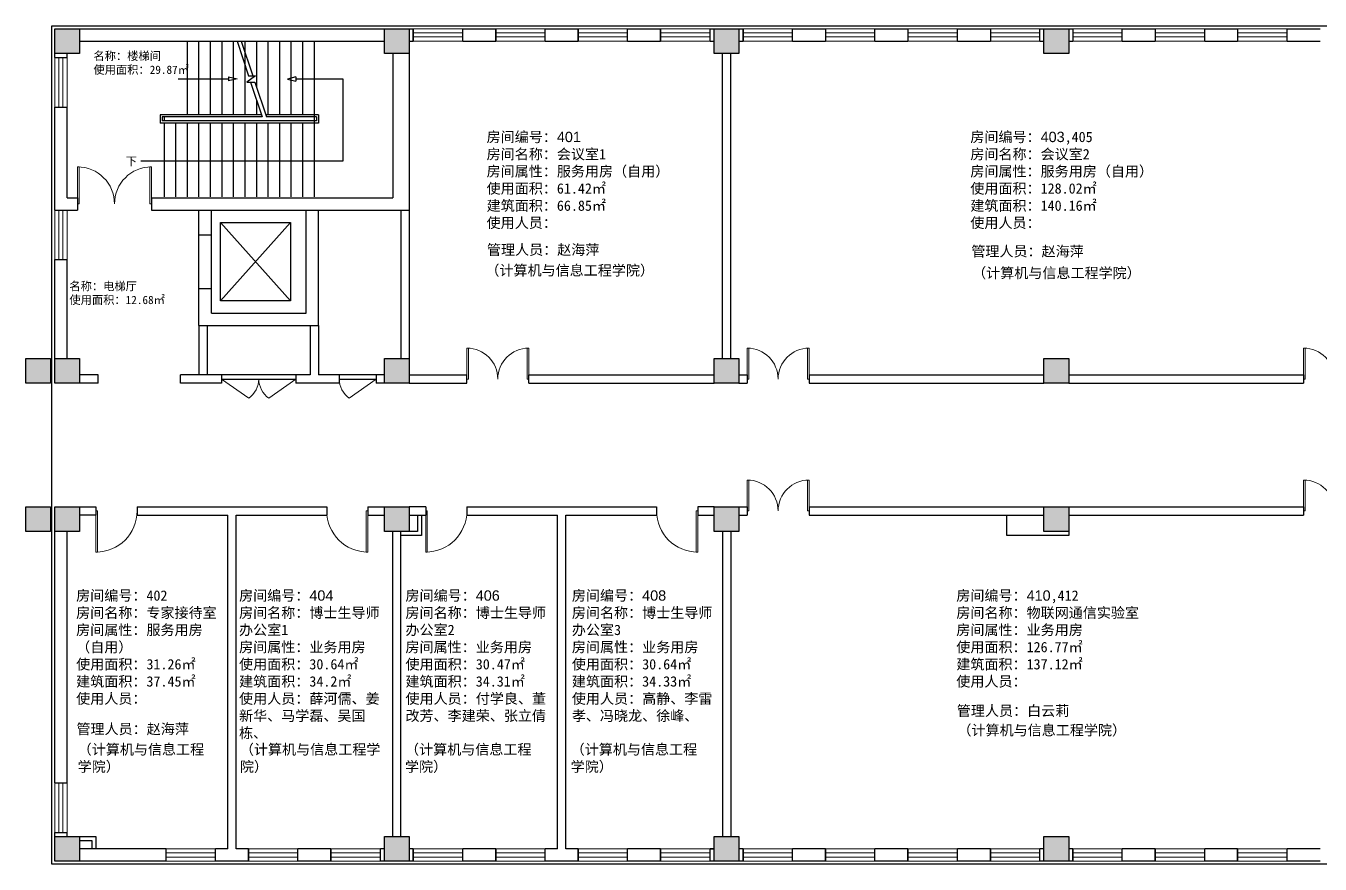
# Model space of a CAD drawing. Header units: millimetres. Extents: x 62836 to 190183, y 47750 to 101830.
# Drawn here: x 62836 to 94236, y 53131 to 73471 of the extents above; entities that cross this region are included whole.
import ezdxf

# ---------------------------------------------------------------- set-up
doc = ezdxf.new("R2010")
doc.units = ezdxf.units.MM
doc.header["$LTSCALE"] = 1000
doc.linetypes.add('CONTINOUS', pattern=[0])
doc.layers.add('填充', color=7, linetype='Continuous')
doc.layers.add('管理人员', color=2, linetype='Continuous')
for name, color, linetype, lineweight in [('墙体', 30, 'Continuous', 30), ('墙线', 30, 'Continuous', 30), ('文字', 7, 'Continuous', 30), ('柱子', 150, 'Continuous', 30), ('窗线', 131, 'Continuous', 15), ('门线', 154, 'CONTINOUS', 15)]:
    doc.layers.add(name, color=color, linetype=linetype, lineweight=lineweight)
doc.styles.get("Standard").update_dxf_attribs({"font": 'arial.ttf'})

msp = doc.modelspace()

# ---------------------------------------------------------------- hatches: boundary and pattern name
at = {"layer": '填充'}
h = msp.add_hatch(color=256, dxfattribs=at)
h.dxf.hatch_style = 1
h.paths.add_polyline_path([(64136, 73401), (63536, 73401), (63536, 72801), (64136, 72801)])
h = msp.add_hatch(color=256, dxfattribs=at)
h.dxf.hatch_style = 1
h.paths.add_polyline_path([(72136, 73401), (71536, 73401), (71536, 72801), (72136, 72801)])
h = msp.add_hatch(color=256, dxfattribs=at)
h.dxf.hatch_style = 1
h.paths.add_polyline_path([(80136, 73401), (79536, 73401), (79536, 72801), (80136, 72801)])
h = msp.add_hatch(color=256, dxfattribs=at)
h.dxf.hatch_style = 1
h.paths.add_polyline_path([(88136, 73401), (87536, 73401), (87536, 72801), (88136, 72801)])
h = msp.add_hatch(color=256, dxfattribs=at)
h.dxf.hatch_style = 1
h.paths.add_polyline_path([(63436, 65401), (62836, 65401), (62836, 64801), (63436, 64801)])
h = msp.add_hatch(color=256, dxfattribs=at)
h.dxf.hatch_style = 1
h.paths.add_polyline_path([(64136, 65401), (63536, 65401), (63536, 64801), (64136, 64801)])
h = msp.add_hatch(color=256, dxfattribs=at)
h.dxf.hatch_style = 1
h.paths.add_polyline_path([(72136, 65401), (71536, 65401), (71536, 64801), (72136, 64801)])
h = msp.add_hatch(color=256, dxfattribs=at)
h.dxf.hatch_style = 1
h.paths.add_polyline_path([(80136, 65401), (79536, 65401), (79536, 64801), (80136, 64801)])
h = msp.add_hatch(color=256, dxfattribs=at)
h.dxf.hatch_style = 1
h.paths.add_polyline_path([(88136, 65401), (87536, 65401), (87536, 64801), (88136, 64801)])
h = msp.add_hatch(color=256, dxfattribs=at)
h.dxf.hatch_style = 1
h.paths.add_polyline_path([(63436, 61801), (62836, 61801), (62836, 61201), (63436, 61201)])
h = msp.add_hatch(color=256, dxfattribs=at)
h.dxf.hatch_style = 1
h.paths.add_polyline_path([(64136, 61801), (63536, 61801), (63536, 61201), (64136, 61201)])
h = msp.add_hatch(color=256, dxfattribs=at)
h.dxf.hatch_style = 1
h.paths.add_polyline_path([(72136, 61801), (71536, 61801), (71536, 61201), (72136, 61201)])
h = msp.add_hatch(color=256, dxfattribs=at)
h.dxf.hatch_style = 1
h.paths.add_polyline_path([(80136, 61801), (79536, 61801), (79536, 61201), (80136, 61201)])
h = msp.add_hatch(color=256, dxfattribs=at)
h.dxf.hatch_style = 1
h.paths.add_polyline_path([(88136, 61801), (87536, 61801), (87536, 61201), (88136, 61201)])
h = msp.add_hatch(color=256, dxfattribs=at)
h.dxf.hatch_style = 1
h.paths.add_polyline_path([(64136, 53801), (63536, 53801), (63536, 53201), (64136, 53201)])
h = msp.add_hatch(color=256, dxfattribs=at)
h.dxf.hatch_style = 1
h.paths.add_polyline_path([(72136, 53801), (71536, 53801), (71536, 53201), (72136, 53201)])
h = msp.add_hatch(color=256, dxfattribs=at)
h.dxf.hatch_style = 1
h.paths.add_polyline_path([(80136, 53801), (79536, 53801), (79536, 53201), (80136, 53201)])
h = msp.add_hatch(color=256, dxfattribs=at)
h.dxf.hatch_style = 1
h.paths.add_polyline_path([(88136, 53801), (87536, 53801), (87536, 53201), (88136, 53201)])

# ---------------------------------------------------------------- linework, layer by layer
at = {"layer": '墙体'}
for p, q in [((66756, 71313), (66756, 73101)), ((67036, 71313), (67036, 73101)), ((67316, 71313), (67316, 73101)), ((67316, 71313), (67316, 73101)), ((67596, 71313), (67596, 73101)), ((67876, 71313), (67876, 73101)), ((67959, 73101), (68238, 72258)), ((68062, 73101), (68341, 72258)), ((68156, 71313), (68156, 73101)), ((68436, 71998), (68436, 73101)), ((68436, 71970), (68436, 73101)), ((68716, 71313), (68716, 73101)), ((68996, 71313), (68996, 73101)), ((69276, 71313), (69276, 73101)), ((69556, 71313), (69556, 73101)), ((69836, 69325), (69836, 73101)), ((67751, 72236), (67751, 72136)), ((67751, 72236), (67960, 72186)), ((68411, 72258), (68200, 72103)), ((68238, 72258), (68411, 72258)), ((69388, 72231), (69180, 72181)), ((69388, 72231), (69388, 72131)), ((66534, 72186), (67751, 72186)), ((67960, 72186), (67751, 72136)), ((68200, 72103), (68393, 72102)), ((68289, 72103), (68567, 71263)), ((68393, 72103), (68671, 71263)), ((69180, 72181), (69388, 72131)), ((70531, 72181), (69388, 72181)), ((69388, 72181), (69388, 72131)), ((70531, 70199), (70531, 72181)), ((68436, 71313), (68436, 71658)), ((68436, 71313), (68436, 71658)), ((68551, 71313), (66096, 71313)), ((66096, 71313), (66096, 71113)), ((69936, 71313), (68654, 71313)), ((69936, 71313), (69936, 71113)), ((68436, 71113), (66096, 71113)), ((68567, 71263), (66146, 71263)), ((66146, 71263), (66146, 71163)), ((69886, 71163), (66146, 71163)), ((66196, 71163), (66196, 71263)), ((66196, 69325), (66196, 71113)), ((69836, 71113), (66196, 71113)), ((66476, 69325), (66476, 71113)), ((66756, 69325), (66756, 71113)), ((67036, 69325), (67036, 71113)), ((67316, 69325), (67316, 71113)), ((67316, 69325), (67316, 71113)), ((67596, 69325), (67596, 71113)), ((67876, 69325), (67876, 71113)), ((68156, 69325), (68156, 71113)), ((68436, 69325), (68436, 71113)), ((68436, 69325), (68436, 71113)), ((69886, 71263), (68671, 71263)), ((68716, 69325), (68716, 71113)), ((69936, 71113), (68716, 71113)), ((68996, 69325), (68996, 71113)), ((69276, 69325), (69276, 71113)), ((69556, 69325), (69556, 71113)), ((69886, 71263), (69886, 71163)), ((65629, 70199), (70531, 70199))]:
    msp.add_line(p, q, dxfattribs=at)
at = {"layer": '墙线'}
for p, q in [((63466, 53131), (63466, 73471)), ((63466, 73471), (96206, 73471)), ((64136, 73401), (71536, 73401)), ((72136, 73401), (72236, 73401)), ((72236, 73401), (72236, 73101)), ((72236, 73101), (72236, 73401)), ((73436, 73101), (73436, 73401)), ((73436, 73401), (74236, 73401)), ((74236, 73401), (74236, 73101)), ((74236, 73101), (74236, 73401)), ((75436, 73101), (75436, 73401)), ((75436, 73401), (76236, 73401)), ((76236, 73401), (76236, 73101)), ((76236, 73101), (76236, 73401)), ((77436, 73101), (77436, 73401)), ((77436, 73401), (78236, 73401)), ((78236, 73401), (78236, 73101)), ((78236, 73101), (78236, 73401)), ((79436, 73101), (79436, 73401)), ((79436, 73401), (79536, 73401)), ((80136, 73401), (80236, 73401)), ((80236, 73401), (80236, 73101)), ((80236, 73101), (80236, 73401)), ((81436, 73101), (81436, 73401)), ((81436, 73401), (82236, 73401)), ((82236, 73401), (82236, 73101)), ((83436, 73101), (83436, 73401)), ((83436, 73401), (84236, 73401)), ((84236, 73401), (84236, 73101)), ((85436, 73101), (85436, 73401)), ((85436, 73401), (86236, 73401)), ((86236, 73401), (86236, 73101)), ((87436, 73101), (87436, 73401)), ((87436, 73401), (87536, 73401)), ((88136, 73401), (88236, 73401)), ((88236, 73401), (88236, 73101)), ((89436, 73101), (89436, 73401)), ((89436, 73401), (90236, 73401)), ((90236, 73401), (90236, 73101)), ((91436, 73101), (91436, 73401)), ((91436, 73401), (92236, 73401)), ((92236, 73401), (92236, 73101)), ((93436, 73101), (93436, 73401)), ((93436, 73401), (94236, 73401)), ((64136, 73101), (71536, 73101)), ((72136, 73101), (72236, 73101)), ((73436, 73101), (74236, 73101)), ((75436, 73101), (76236, 73101)), ((77436, 73101), (78236, 73101)), ((79436, 73101), (79536, 73101)), ((80136, 73101), (80236, 73101)), ((81436, 73101), (82236, 73101)), ((83436, 73101), (84236, 73101)), ((85436, 73101), (86236, 73101)), ((87436, 73101), (87536, 73101)), ((88136, 73101), (88236, 73101)), ((89436, 73101), (90236, 73101)), ((91436, 73101), (92236, 73101)), ((93436, 73101), (94236, 73101)), ((63536, 72701), (63536, 72801)), ((63536, 72701), (63836, 72701)), ((63836, 72701), (63836, 72801)), ((71736, 72801), (71736, 69301)), ((72136, 72801), (72136, 69001)), ((79736, 65401), (79736, 72801)), ((79936, 65401), (79936, 72801)), ((63536, 69001), (63536, 71501)), ((63536, 71501), (63836, 71501)), ((63836, 69301), (63836, 71501)), ((63836, 69301), (64086, 69301)), ((64086, 69301), (64086, 69001)), ((65886, 69301), (71736, 69301)), ((65886, 69301), (65886, 69001)), ((63536, 69001), (63836, 69001)), ((63836, 69001), (64086, 69001)), ((65886, 69001), (72136, 69001)), ((67036, 66201), (67036, 69001)), ((67336, 66501), (67336, 69001)), ((69636, 66501), (69636, 69001)), ((69936, 66201), (69936, 69001)), ((71936, 69001), (71936, 65401)), ((72136, 69001), (72136, 65401)), ((67554, 68701), (69254, 66801)), ((69254, 68701), (67554, 66801)), ((67554, 68701), (69254, 68701)), ((67554, 66801), (67554, 68701)), ((69254, 68701), (69254, 66801)), ((67036, 68401), (67336, 68401)), ((63536, 64801), (63536, 67801)), ((63536, 67801), (63836, 67801)), ((63836, 65401), (63836, 67801)), ((67036, 67101), (67336, 67101)), ((69254, 66801), (67554, 66801)), ((67336, 66501), (69636, 66501)), ((67036, 66201), (69936, 66201)), ((67036, 66201), (67036, 65001)), ((67236, 66201), (67236, 65001)), ((69736, 66201), (69736, 65001)), ((69936, 66201), (69936, 65001)), ((64586, 65001), (64136, 65001)), ((64586, 64801), (64586, 65001)), ((69736, 65001), (66586, 65001)), ((66586, 64801), (66586, 65001)), ((67586, 65001), (67586, 64801)), ((69386, 65001), (69386, 64801)), ((71536, 65001), (69936, 65001)), ((70436, 65001), (70436, 64801)), ((71336, 65001), (71336, 64801)), ((72136, 65001), (73536, 65001)), ((73536, 64801), (73536, 65001)), ((75036, 65001), (79536, 65001)), ((75036, 64801), (75036, 65001)), ((80136, 65001), (80336, 65001)), ((80336, 65001), (80336, 64801)), ((81836, 65001), (87536, 65001)), ((81836, 65001), (81836, 64801)), ((88136, 65001), (93836, 65001)), ((93836, 65001), (93836, 64801)), ((64586, 64801), (64136, 64801)), ((67586, 64801), (66586, 64801)), ((67586, 64901), (69386, 64901)), ((70436, 64801), (69386, 64801)), ((70436, 64901), (71336, 64901)), ((71536, 64801), (71336, 64801)), ((72136, 64801), (73536, 64801)), ((75036, 64801), (79536, 64801)), ((80136, 64801), (80336, 64801)), ((81836, 64801), (87536, 64801)), ((88136, 64801), (93836, 64801)), ((63536, 55101), (63536, 61801)), ((64136, 61801), (64536, 61801)), ((64536, 61601), (64136, 61601)), ((64536, 61801), (64536, 61601)), ((65536, 61801), (65536, 61601)), ((65536, 61801), (70136, 61801)), ((65536, 61601), (67736, 61601)), ((67736, 53501), (67736, 61601)), ((67936, 53501), (67936, 61601)), ((67936, 61601), (70136, 61601)), ((70136, 61801), (70136, 61601)), ((71136, 61801), (71136, 61601)), ((71136, 61801), (71536, 61801)), ((71136, 61601), (71536, 61601)), ((72536, 61801), (72136, 61801)), ((72136, 61601), (72536, 61601)), ((72336, 61601), (72336, 61201)), ((72436, 61601), (72436, 61101)), ((72536, 61801), (72536, 61601)), ((73536, 61801), (78136, 61801)), ((73536, 61801), (73536, 61601)), ((73536, 61601), (75736, 61601)), ((75736, 53501), (75736, 61601)), ((75936, 53501), (75936, 61601)), ((75936, 61601), (78136, 61601)), ((78136, 61801), (78136, 61601)), ((79536, 61801), (79136, 61801)), ((79136, 61801), (79136, 61601)), ((79136, 61601), (79536, 61601)), ((80136, 61801), (80336, 61801)), ((80136, 61601), (80336, 61601)), ((80336, 61801), (80336, 61601)), ((81836, 61801), (87536, 61801)), ((81836, 61801), (81836, 61601)), ((81836, 61601), (87536, 61601)), ((86636, 61101), (86636, 61601)), ((88136, 61801), (88336, 61801)), ((88136, 61801), (93836, 61801)), ((88136, 61601), (93836, 61601)), ((93836, 61801), (93836, 61601)), ((63836, 55101), (63836, 61201)), ((71736, 53801), (71736, 61201)), ((71936, 53801), (71936, 61201)), ((72436, 61101), (71936, 61101)), ((72336, 61201), (72136, 61201)), ((79736, 61201), (79736, 53801)), ((79936, 61201), (79936, 53801)), ((88136, 61101), (86636, 61101)), ((88136, 61201), (88136, 61101)), ((63536, 55101), (63836, 55101)), ((63536, 53801), (63536, 53901)), ((63536, 53901), (63836, 53901)), ((63836, 53801), (63836, 53901)), ((64136, 53801), (64536, 53801)), ((64136, 53701), (64436, 53701)), ((64436, 53701), (64436, 53501)), ((64536, 53801), (64536, 53501)), ((66236, 53501), (64136, 53501)), ((66236, 53201), (66236, 53501)), ((67436, 53201), (67436, 53501)), ((67736, 53501), (67436, 53501)), ((68236, 53501), (67936, 53501)), ((68236, 53501), (68236, 53201)), ((68236, 53201), (68236, 53501)), ((70236, 53501), (69436, 53501)), ((69436, 53201), (69436, 53501)), ((70236, 53501), (70236, 53201)), ((70236, 53201), (70236, 53501)), ((71436, 53201), (71436, 53501)), ((71536, 53501), (71436, 53501)), ((72236, 53501), (72136, 53501)), ((72236, 53501), (72236, 53201)), ((72236, 53201), (72236, 53501)), ((73436, 53201), (73436, 53501)), ((74236, 53501), (73436, 53501)), ((74236, 53501), (74236, 53201)), ((74236, 53201), (74236, 53501)), ((75436, 53201), (75436, 53501)), ((75736, 53501), (75436, 53501)), ((76236, 53501), (75936, 53501)), ((76236, 53501), (76236, 53201)), ((76236, 53201), (76236, 53501)), ((77436, 53201), (77436, 53501)), ((78236, 53501), (77436, 53501)), ((78236, 53501), (78236, 53201)), ((78236, 53201), (78236, 53501)), ((79436, 53201), (79436, 53501)), ((79436, 53501), (79536, 53501)), ((79436, 53201), (79436, 53501)), ((79536, 53501), (79436, 53501)), ((80236, 53501), (80136, 53501)), ((80236, 53501), (80236, 53201)), ((80236, 53201), (80236, 53501)), ((81436, 53201), (81436, 53501)), ((82236, 53501), (81436, 53501)), ((82236, 53501), (82236, 53201)), ((82236, 53201), (82236, 53501)), ((83436, 53201), (83436, 53501)), ((84236, 53501), (83436, 53501)), ((84236, 53501), (84236, 53201)), ((84236, 53201), (84236, 53501)), ((85436, 53201), (85436, 53501)), ((86236, 53501), (85436, 53501)), ((86236, 53501), (86236, 53201)), ((86236, 53201), (86236, 53501)), ((87436, 53201), (87436, 53501)), ((87536, 53501), (87436, 53501)), ((88236, 53501), (88136, 53501)), ((88236, 53501), (88236, 53201)), ((88236, 53201), (88236, 53501)), ((89436, 53201), (89436, 53501)), ((90236, 53501), (89436, 53501)), ((90236, 53501), (90236, 53201)), ((90236, 53201), (90236, 53501)), ((91436, 53201), (91436, 53501)), ((92236, 53501), (91436, 53501)), ((92236, 53501), (92236, 53201)), ((92236, 53201), (92236, 53501)), ((93436, 53201), (93436, 53501)), ((94236, 53501), (93436, 53501)), ((115806, 53131), (63466, 53131)), ((66236, 53201), (64136, 53201)), ((68236, 53201), (67436, 53201)), ((70236, 53201), (69436, 53201)), ((71536, 53201), (71436, 53201)), ((72236, 53201), (72136, 53201)), ((74236, 53201), (73436, 53201)), ((76236, 53201), (75436, 53201)), ((78236, 53201), (77436, 53201)), ((79536, 53201), (79436, 53201)), ((80236, 53201), (80136, 53201)), ((82236, 53201), (81436, 53201)), ((84236, 53201), (83436, 53201)), ((86236, 53201), (85436, 53201)), ((87536, 53201), (87436, 53201)), ((88236, 53201), (88136, 53201)), ((90236, 53201), (89436, 53201)), ((92236, 53201), (91436, 53201)), ((94236, 53201), (93436, 53201))]:
    msp.add_line(p, q, dxfattribs=at)
at = {"layer": '柱子'}
for p, q in [((63536, 73401), (64136, 73401)), ((63536, 72801), (63536, 73401)), ((64136, 73401), (64136, 72801)), ((71536, 73401), (72136, 73401)), ((71536, 72801), (71536, 73401)), ((72136, 73401), (72136, 72801)), ((79536, 73401), (80136, 73401)), ((79536, 72801), (79536, 73401)), ((80136, 73401), (80136, 72801)), ((87536, 73401), (88136, 73401)), ((87536, 72801), (87536, 73401)), ((88136, 73401), (88136, 72801)), ((64136, 72801), (63536, 72801)), ((72136, 72801), (71536, 72801)), ((80136, 72801), (79536, 72801)), ((88136, 72801), (87536, 72801)), ((62836, 65401), (63436, 65401)), ((62836, 64801), (62836, 65401)), ((63436, 65401), (63436, 64801)), ((63536, 65401), (64136, 65401)), ((63536, 64801), (63536, 65401)), ((64136, 65401), (64136, 64801)), ((71536, 64801), (71536, 65401)), ((71536, 65401), (72136, 65401)), ((72136, 65401), (72136, 64801)), ((79536, 65401), (80136, 65401)), ((79536, 64801), (79536, 65401)), ((80136, 65401), (80136, 64801)), ((87536, 65401), (88136, 65401)), ((87536, 64801), (87536, 65401)), ((88136, 65401), (88136, 64801)), ((63436, 64801), (62836, 64801)), ((64136, 64801), (63536, 64801)), ((72136, 64801), (71536, 64801)), ((80136, 64801), (79536, 64801)), ((88136, 64801), (87536, 64801)), ((62836, 61801), (63436, 61801)), ((62836, 61201), (62836, 61801)), ((63436, 61801), (63436, 61201)), ((63536, 61801), (64136, 61801)), ((63536, 61201), (63536, 61801)), ((64136, 61801), (64136, 61201)), ((71536, 61801), (72136, 61801)), ((71536, 61201), (71536, 61801)), ((72136, 61801), (72136, 61201)), ((79536, 61801), (80136, 61801)), ((79536, 61201), (79536, 61801)), ((80136, 61801), (80136, 61201)), ((87536, 61801), (88136, 61801)), ((87536, 61201), (87536, 61801)), ((88136, 61801), (88136, 61201)), ((63436, 61201), (62836, 61201)), ((64136, 61201), (63536, 61201)), ((72136, 61201), (71536, 61201)), ((80136, 61201), (79536, 61201)), ((88136, 61201), (87536, 61201)), ((63536, 53801), (64136, 53801)), ((63536, 53201), (63536, 53801)), ((64136, 53801), (64136, 53201)), ((71536, 53801), (72136, 53801)), ((71536, 53201), (71536, 53801)), ((72136, 53801), (72136, 53201)), ((79536, 53801), (80136, 53801)), ((79536, 53201), (79536, 53801)), ((80136, 53801), (80136, 53201)), ((87536, 53801), (88136, 53801)), ((87536, 53201), (87536, 53801)), ((88136, 53801), (88136, 53201)), ((64136, 53201), (63536, 53201)), ((72136, 53201), (71536, 53201)), ((80136, 53201), (79536, 53201)), ((88136, 53201), (87536, 53201))]:
    msp.add_line(p, q, dxfattribs=at)
at = {"layer": '窗线'}
for p, q in [((72236, 73401), (73436, 73401)), ((72236, 73401), (72236, 73101)), ((72236, 73301), (73436, 73301)), ((72236, 73201), (73436, 73201)), ((73436, 73401), (73436, 73101)), ((74236, 73401), (75436, 73401)), ((74236, 73401), (74236, 73101)), ((74236, 73301), (75436, 73301)), ((74236, 73201), (75436, 73201)), ((75436, 73401), (75436, 73101)), ((76236, 73401), (77436, 73401)), ((76236, 73401), (76236, 73101)), ((76236, 73301), (77436, 73301)), ((76236, 73201), (77436, 73201)), ((77436, 73401), (77436, 73101)), ((78236, 73401), (79436, 73401)), ((78236, 73401), (78236, 73101)), ((78236, 73301), (79436, 73301)), ((78236, 73201), (79436, 73201)), ((79436, 73401), (79436, 73101)), ((80236, 73401), (81436, 73401)), ((80236, 73401), (80236, 73101)), ((80236, 73301), (81436, 73301)), ((80236, 73201), (81436, 73201)), ((81436, 73401), (81436, 73101)), ((82236, 73401), (83436, 73401)), ((82236, 73401), (82236, 73101)), ((82236, 73301), (83436, 73301)), ((82236, 73201), (83436, 73201)), ((83436, 73401), (83436, 73101)), ((84236, 73401), (85436, 73401)), ((84236, 73401), (84236, 73101)), ((84236, 73301), (85436, 73301)), ((84236, 73201), (85436, 73201)), ((85436, 73401), (85436, 73101)), ((86236, 73401), (87436, 73401)), ((86236, 73401), (86236, 73101)), ((86236, 73301), (87436, 73301)), ((86236, 73201), (87436, 73201)), ((87436, 73401), (87436, 73101)), ((88236, 73401), (89436, 73401)), ((88236, 73401), (88236, 73101)), ((88236, 73301), (89436, 73301)), ((88236, 73201), (89436, 73201)), ((89436, 73401), (89436, 73101)), ((90236, 73401), (91436, 73401)), ((90236, 73401), (90236, 73101)), ((90236, 73301), (91436, 73301)), ((90236, 73201), (91436, 73201)), ((91436, 73401), (91436, 73101)), ((92236, 73401), (93436, 73401)), ((92236, 73401), (92236, 73101)), ((92236, 73301), (93436, 73301)), ((92236, 73201), (93436, 73201)), ((93436, 73401), (93436, 73101)), ((72236, 73101), (73436, 73101)), ((74236, 73101), (75436, 73101)), ((76236, 73101), (77436, 73101)), ((78236, 73101), (79436, 73101)), ((80236, 73101), (81436, 73101)), ((82236, 73101), (83436, 73101)), ((84236, 73101), (85436, 73101)), ((86236, 73101), (87436, 73101)), ((88236, 73101), (89436, 73101)), ((90236, 73101), (91436, 73101)), ((92236, 73101), (93436, 73101)), ((63536, 71501), (63536, 72701)), ((63536, 72701), (63836, 72701)), ((63636, 71501), (63636, 72701)), ((63736, 71501), (63736, 72701)), ((63836, 71501), (63836, 72701)), ((63536, 71501), (63836, 71501)), ((63536, 67801), (63536, 69001)), ((63536, 69001), (63836, 69001)), ((63636, 67801), (63636, 69001)), ((63736, 67801), (63736, 69001)), ((63836, 67801), (63836, 69001)), ((63536, 67801), (63836, 67801)), ((63536, 53901), (63536, 55101)), ((63536, 55101), (63836, 55101)), ((63636, 53901), (63636, 55101)), ((63736, 53901), (63736, 55101)), ((63836, 53901), (63836, 55101)), ((63536, 53901), (63836, 53901)), ((66236, 53501), (67436, 53501)), ((66236, 53501), (66236, 53201)), ((66236, 53401), (67436, 53401)), ((67436, 53501), (67436, 53201)), ((68236, 53501), (69436, 53501)), ((68236, 53501), (68236, 53201)), ((68236, 53401), (69436, 53401)), ((69436, 53501), (69436, 53201)), ((70236, 53501), (71436, 53501)), ((70236, 53501), (70236, 53201)), ((70236, 53401), (71436, 53401)), ((71436, 53501), (71436, 53201)), ((72236, 53501), (73436, 53501)), ((72236, 53501), (72236, 53201)), ((72236, 53401), (73436, 53401)), ((73436, 53501), (73436, 53201)), ((74236, 53501), (75436, 53501)), ((74236, 53501), (74236, 53201)), ((74236, 53401), (75436, 53401)), ((75436, 53501), (75436, 53201)), ((76236, 53501), (77436, 53501)), ((76236, 53501), (76236, 53201)), ((76236, 53401), (77436, 53401)), ((77436, 53501), (77436, 53201)), ((78236, 53501), (79436, 53501)), ((78236, 53501), (78236, 53201)), ((78236, 53401), (79436, 53401)), ((79436, 53501), (79436, 53201)), ((79436, 53501), (79436, 53201)), ((80236, 53501), (81436, 53501)), ((80236, 53501), (80236, 53201)), ((80236, 53401), (81436, 53401)), ((81436, 53501), (81436, 53201)), ((82236, 53501), (83436, 53501)), ((82236, 53501), (82236, 53201)), ((82236, 53401), (83436, 53401)), ((83436, 53501), (83436, 53201)), ((84236, 53501), (85436, 53501)), ((84236, 53501), (84236, 53201)), ((84236, 53401), (85436, 53401)), ((85436, 53501), (85436, 53201)), ((86236, 53501), (87436, 53501)), ((86236, 53501), (86236, 53201)), ((86236, 53401), (87436, 53401)), ((87436, 53501), (87436, 53201)), ((88236, 53501), (89436, 53501)), ((88236, 53501), (88236, 53201)), ((88236, 53401), (89436, 53401)), ((89436, 53501), (89436, 53201)), ((90236, 53501), (91436, 53501)), ((90236, 53501), (90236, 53201)), ((90236, 53401), (91436, 53401)), ((91436, 53501), (91436, 53201)), ((92236, 53501), (93436, 53501)), ((92236, 53501), (92236, 53201)), ((92236, 53401), (93436, 53401)), ((93436, 53501), (93436, 53201)), ((66236, 53301), (67436, 53301)), ((66236, 53201), (67436, 53201)), ((68236, 53301), (69436, 53301)), ((68236, 53201), (69436, 53201)), ((70236, 53301), (71436, 53301)), ((70236, 53201), (71436, 53201)), ((72236, 53301), (73436, 53301)), ((72236, 53201), (73436, 53201)), ((74236, 53301), (75436, 53301)), ((74236, 53201), (75436, 53201)), ((76236, 53301), (77436, 53301)), ((76236, 53201), (77436, 53201)), ((78236, 53301), (79436, 53301)), ((78236, 53201), (79436, 53201)), ((80236, 53301), (81436, 53301)), ((80236, 53201), (81436, 53201)), ((82236, 53301), (83436, 53301)), ((82236, 53201), (83436, 53201)), ((84236, 53301), (85436, 53301)), ((84236, 53201), (85436, 53201)), ((86236, 53301), (87436, 53301)), ((86236, 53201), (87436, 53201)), ((88236, 53301), (89436, 53301)), ((88236, 53201), (89436, 53201)), ((90236, 53301), (91436, 53301)), ((90236, 53201), (91436, 53201)), ((92236, 53301), (93436, 53301)), ((92236, 53201), (93436, 53201))]:
    msp.add_line(p, q, dxfattribs=at)
at = {"layer": '门线'}
for p, q in [((64086, 70051), (64126, 70051)), ((64086, 69151), (64086, 70051)), ((64126, 70051), (64126, 69151)), ((65886, 70051), (65846, 70051)), ((65846, 70051), (65846, 69151)), ((65886, 69151), (65886, 70051)), ((64126, 69151), (64086, 69151)), ((65846, 69151), (65886, 69151)), ((73536, 65651), (73576, 65651)), ((73536, 64901), (73536, 65651)), ((73576, 65651), (73576, 64901)), ((75036, 65651), (74996, 65651)), ((74996, 65651), (74996, 64901)), ((75036, 64901), (75036, 65651)), ((80336, 65651), (80376, 65651)), ((80336, 64901), (80336, 65651)), ((80376, 65651), (80376, 64901)), ((81836, 65651), (81796, 65651)), ((81796, 65651), (81796, 64901)), ((81836, 64901), (81836, 65651)), ((93836, 65651), (93876, 65651)), ((93836, 64901), (93836, 65651)), ((93876, 65651), (93876, 64901)), ((67586, 64901), (69386, 64901)), ((67586, 64901), (68242, 64435)), ((69386, 64901), (68731, 64435)), ((71336, 64901), (70436, 64901)), ((71336, 64901), (70681, 64435)), ((73576, 64901), (73536, 64901)), ((74996, 64901), (75036, 64901)), ((80376, 64901), (80336, 64901)), ((81796, 64901), (81836, 64901)), ((93876, 64901), (93836, 64901)), ((80336, 62451), (80376, 62451)), ((80336, 61701), (80336, 62451)), ((80376, 62451), (80376, 61701)), ((81836, 62451), (81796, 62451)), ((81796, 62451), (81796, 61701)), ((81836, 61701), (81836, 62451)), ((93836, 62451), (93876, 62451)), ((93836, 61701), (93836, 62451)), ((93876, 62451), (93876, 61701)), ((64576, 61701), (64536, 61701)), ((64536, 61701), (64536, 60701)), ((64576, 60701), (64576, 61701)), ((71096, 60701), (71096, 61701)), ((71096, 61701), (71136, 61701)), ((71136, 61701), (71136, 60701)), ((72576, 61701), (72536, 61701)), ((72536, 61701), (72536, 60701)), ((72576, 60701), (72576, 61701)), ((79096, 60701), (79096, 61701)), ((79096, 61701), (79136, 61701)), ((79136, 61701), (79136, 60701)), ((80376, 61701), (80336, 61701)), ((81796, 61701), (81836, 61701)), ((93876, 61701), (93836, 61701)), ((64536, 60701), (64576, 60701)), ((71136, 60701), (71096, 60701)), ((72536, 60701), (72576, 60701)), ((79136, 60701), (79096, 60701))]:
    msp.add_line(p, q, dxfattribs=at)
for centre, radius, start, end in [((64086, 69151), 900, 0, 90), ((65886, 69151), 900, 90, 180), ((73536, 64901), 750, 0, 90), ((75036, 64901), 750, 90, 180), ((80336, 64901), 750, 0, 90), ((81836, 64901), 750, 90, 180), ((93836, 64901), 750, 0, 90), ((67897, 64913), 590, 305.8239, 358.7729), ((69076, 64913), 590, 181.2271, 234.1761), ((71026, 64913), 590, 181.2271, 234.1761), ((80336, 61701), 750, 0, 90), ((81836, 61701), 750, 90, 180), ((93836, 61701), 750, 0, 90), ((64536, 61701), 1000, 270, 0), ((71136, 61701), 1000, 180, 270), ((72536, 61701), 1000, 270, 0), ((79136, 61701), 1000, 180, 270)]:
    msp.add_arc(centre, radius, start, end, dxfattribs=at)

# ---------------------------------------------------------------- texts
at = {"layer": '墙体'}
msp.add_text('下', height=200, dxfattribs=at).set_placement((65260, 70086))
at = {"layer": '文字', "attachment_point": 1}
for s, width, insert, char_height in [('{\\fSimSun|b0|i0|c134|p2;名称：楼梯间}\\P{\\fSimSun|b0|i0|c134|p2;使用面积：29.87\\fSimSun|b0|i0|c129|p2;㎡}', 3509.56, (64476, 72840), 200), ('{\\fSimSun|b0|i0|c134|p2;房间编号：}401\\P{\\fSimSun|b0|i0|c134|p2;房间名称：会议室1}\\P{\\fSimSun|b0|i0|c134|p2;房间属性：服务用房（自用）}\\P{\\fSimSun|b0|i0|c134|p2;使用面积：61.42\\fSimSun|b0|i0|c129|p2;㎡}\\P{\\fSimSun|b0|i0|c134|p2;建筑面积：66.85\\fSimSun|b0|i0|c129|p2;㎡\\fSimSun|b0|i0|c134|p2;\\P使用人员：}', 5156.02, (74014, 70901), 250), ('{\\fSimSun|b0|i0|c134|p2;房间编号：}403{\\fSimSun|b0|i0|c134|p2;,405}\\P{\\fSimSun|b0|i0|c134|p2;房间名称：会议室2}\\P{\\fSimSun|b0|i0|c134|p2;房间属性：服务用房（自用）}\\P{\\fSimSun|b0|i0|c134|p2;使用面积：128.02\\fSimSun|b0|i0|c129|p2;㎡}\\P{\\fSimSun|b0|i0|c134|p2;建筑面积：140.16\\fSimSun|b0|i0|c129|p2;㎡\\fSimSun|b0|i0|c134|p2;\\P使用人员：}', 10000.41, (85750, 70901), 250), ('{\\fSimSun|b0|i0|c134|p2;名称：电梯厅}\\P{\\fSimSun|b0|i0|c134|p2;使用面积：12.68\\fSimSun|b0|i0|c129|p2;㎡}', 2893.14, (63892, 67254), 200), ('{\\fSimSun|b0|i0|c134|p2;房间编号：402\\P房间名称：专家接待室}\\P{\\fSimSun|b0|i0|c134|p2;房间属性：服务用房（自用）}\\P{\\fSimSun|b0|i0|c134|p2;使用面积：31.26\\fSimSun|b0|i0|c129|p2;㎡}\\P{\\fSimSun|b0|i0|c134|p2;建筑面积：37.45\\fSimSun|b0|i0|c129|p2;㎡\\fSimSun|b0|i0|c134|p2;\\P使用人员：}', 3575.21, (64056, 59773), 250), ('{\\fSimSun|b0|i0|c134|p2;房间编号：}404\\P{\\fSimSun|b0|i0|c134|p2;房间名称：博士生导师办公室1}\\P{\\fSimSun|b0|i0|c134|p2;房间属性：业务用房}\\P{\\fSimSun|b0|i0|c134|p2;使用面积：30.64\\fSimSun|b0|i0|c129|p2;㎡}\\P{\\fSimSun|b0|i0|c134|p2;建筑面积：34.2\\fSimSun|b0|i0|c129|p2;㎡}\\P{\\fSimSun|b0|i0|c134|p2;使用人员：薛河儒、姜新华、马学磊、吴国栋、}', 3735.31, (68009, 59773), 250), ('{\\fSimSun|b0|i0|c134|p2;房间编号：}406\\P{\\fSimSun|b0|i0|c134|p2;房间名称：博士生导师办公室2}\\P{\\fSimSun|b0|i0|c134|p2;房间属性：业务用房}\\P{\\fSimSun|b0|i0|c134|p2;使用面积：30.47\\fSimSun|b0|i0|c129|p2;㎡}\\P{\\fSimSun|b0|i0|c134|p2;建筑面积：34.31\\fSimSun|b0|i0|c129|p2;㎡}\\P{\\fSimSun|b0|i0|c134|p2;使用人员：付学良、董改芳、李建荣、张立倩}', 3735.31, (72046, 59773), 250), ('{\\fSimSun|b0|i0|c134|p2;房间编号：}408\\P{\\fSimSun|b0|i0|c134|p2;房间名称：博士生导师办公室3}\\P{\\fSimSun|b0|i0|c134|p2;房间属性：业务用房}\\P{\\fSimSun|b0|i0|c134|p2;使用面积：30.64\\fSimSun|b0|i0|c129|p2;㎡}\\P{\\fSimSun|b0|i0|c134|p2;建筑面积：34.33\\fSimSun|b0|i0|c129|p2;㎡}\\P{\\fSimSun|b0|i0|c134|p2;使用人员：高静、李雷孝、冯晓龙、徐峰、}', 3735.36, (76083, 59773), 250), ('{\\fSimSun|b0|i0|c134|p2;房间编号：}410{\\fSimSun|b0|i0|c134|p2;,412}\\P{\\fSimSun|b0|i0|c134|p2;房间名称：物联网通信实验室}\\P{\\fSimSun|b0|i0|c134|p2;房间属性：业务用房}\\P{\\fSimSun|b0|i0|c134|p2;使用面积：126.77\\fSimSun|b0|i0|c129|p2;㎡}\\P{\\fSimSun|b0|i0|c134|p2;建筑面积：137.12\\fSimSun|b0|i0|c129|p2;㎡}\\P{\\fSimSun|b0|i0|c134|p2;使用人员：}', 11035.96, (85410, 59773), 250)]:
    msp.add_mtext_dynamic_manual_height_columns(s, width=width, gutter_width=12.5, heights=[0], dxfattribs=dict(at, insert=insert, char_height=char_height))
at = {"layer": '管理人员', "char_height": 250, "attachment_point": 1}
for s, width, insert in [('\\pt3250;{\\fSimSun|b0|i0|c134|p2;管理人员：赵海萍}', 4752.74, (74023, 68165)), ('\\pt3250;{\\fSimSun|b0|i0|c134|p2;管理人员：赵海萍}', 4752.74, (85774, 68127)), ('{\\fSimSun|b0|i0|c134|p2;（计算机与信息工程学院）}', 4442.17, (73984, 67664)), ('{\\fSimSun|b0|i0|c134|p2;（计算机与信息工程学院）}', 7821.28, (85793, 67601)), ('\\pt3250;{\\fSimSun|b0|i0|c134|p2;管理人员：白云莉}', 6250.1, (85423, 56977)), ('\\pt3250;{\\fSimSun|b0|i0|c134|p2;管理人员：赵海萍}', 3592.11, (64063, 56536)), ('{\\fSimSun|b0|i0|c134|p2;（计算机与信息工程学院）}', 6699.84, (85437, 56506)), ('{\\fSimSun|b0|i0|c134|p2;（计算机与信息工程学院）}', 3378.26, (64093, 56039)), ('{\\fSimSun|b0|i0|c134|p2;（计算机与信息工程学院）}', 3408.13, (68028, 56039)), ('{\\fSimSun|b0|i0|c134|p2;（计算机与信息工程学院）}', 3396.9, (72035, 56039)), ('{\\fSimSun|b0|i0|c134|p2;（计算机与信息工程学院）}', 3353.1, (76054, 56039))]:
    msp.add_mtext_dynamic_manual_height_columns(s, width=width, gutter_width=12.5, heights=[0], dxfattribs=dict(at, insert=insert))

doc.saveas('drawing.dxf')
